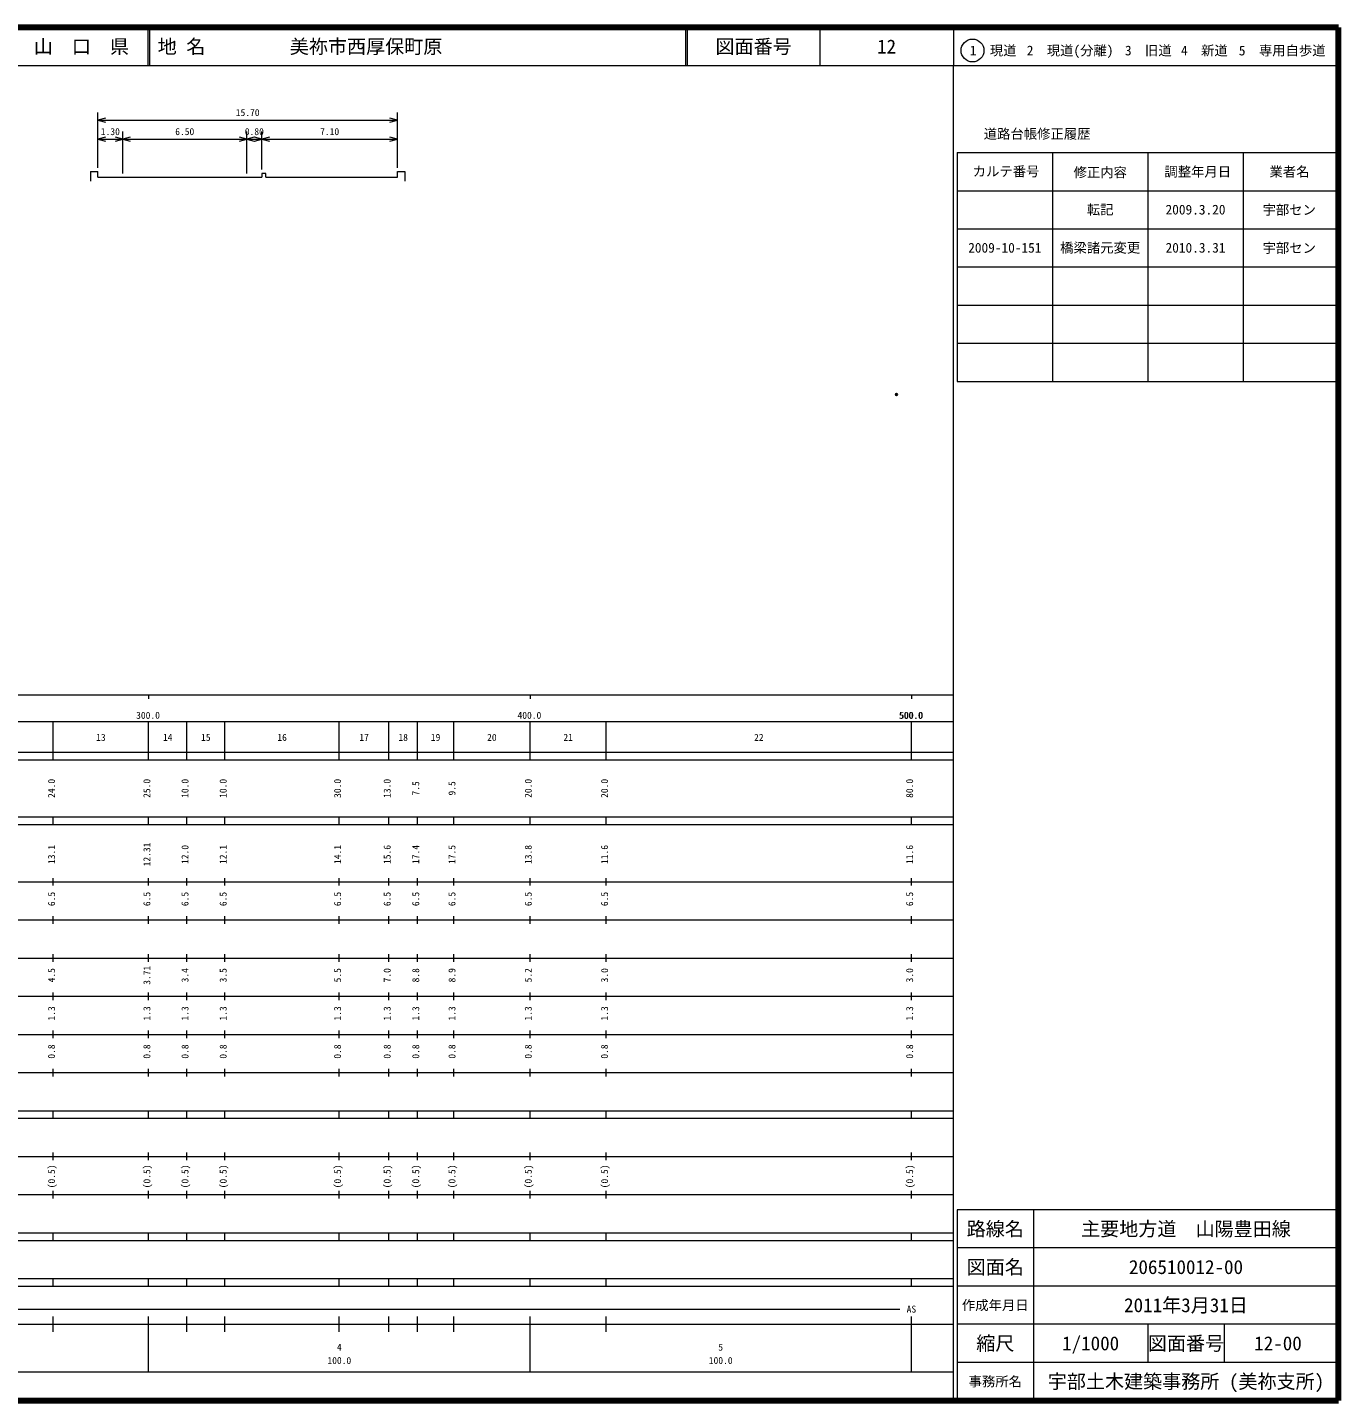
# Model space of a CAD drawing. Units: millimetres on the paper, with parts at other scales. Extents: x 40 to 680, y 20 to 380.
# Drawn here: x 336.2 to 680, y 20 to 380 of the extents above; entities that cross this region are included whole.
import ezdxf
from ezdxf.enums import TextEntityAlignment as Align

# ---------------------------------------------------------------- set-up
doc = ezdxf.new("R2010")
doc.units = ezdxf.units.MM
doc.header["$PDMODE"] = 32
doc.header["$PDSIZE"] = 0.5
doc.layers.add('M-OTRS', color=6, linetype='Continuous')
doc.layers.add('M-TTL-TXT', color=7, linetype='Continuous')
for name, color, linetype, lineweight in [('M-STR-HTXT', 7, 'Continuous', 13), ('M-TTL', 2, 'Continuous', 140), ('M-TTL-BAND', 7, 'Continuous', 13), ('M-TTL-FRAM', 2, 'Continuous', 18), ('M-TTL-LINE', 7, 'Continuous', 18)]:
    doc.layers.add(name, color=color, linetype=linetype, lineweight=lineweight)
doc.styles.add('ＭＳ ゴシック', font='')
doc.styles.get('ＭＳ ゴシック').set_extended_font_data('MS Gothic')

msp = doc.modelspace()

# ---------------------------------------------------------------- linework, layer by layer
at = {"layer": 'M-OTRS'}
msp.add_point((564.087, 283.762), dxfattribs=at)
at = {"layer": 'M-STR-HTXT'}
for p, q in [((354.722, 343.23), (354.722, 357.73)), ((433.222, 343.23), (433.222, 357.73)), ((356.654, 356.247), (354.722, 355.73)), ((354.722, 355.73), (433.222, 355.73)), ((354.722, 355.73), (356.654, 355.212)), ((433.222, 355.73), (431.29, 356.247)), ((431.29, 355.212), (433.222, 355.73)), ((356.654, 351.247), (354.722, 350.73)), ((354.722, 350.73), (361.222, 350.73)), ((354.722, 350.73), (356.654, 350.212)), ((361.222, 350.73), (359.29, 351.247)), ((359.29, 350.212), (361.222, 350.73)), ((361.222, 341.73), (361.222, 352.73)), ((363.154, 351.247), (361.222, 350.73)), ((361.222, 350.73), (393.722, 350.73)), ((361.222, 350.73), (363.154, 350.212)), ((393.722, 350.73), (391.79, 351.247)), ((391.79, 350.212), (393.722, 350.73)), ((393.722, 341.73), (393.722, 352.73)), ((395.654, 351.247), (393.722, 350.73)), ((393.722, 350.73), (397.722, 350.73)), ((393.722, 350.73), (395.654, 350.212)), ((397.722, 350.73), (395.79, 351.247)), ((395.79, 350.212), (397.722, 350.73)), ((397.722, 342.73), (397.722, 352.73)), ((399.654, 351.247), (397.722, 350.73)), ((397.722, 350.73), (433.222, 350.73)), ((397.722, 350.73), (399.654, 350.212)), ((433.222, 350.73), (431.29, 351.247)), ((431.29, 350.212), (433.222, 350.73)), ((352.722, 342.23), (354.722, 342.23)), ((352.722, 342.23), (352.722, 339.73)), ((354.722, 340.73), (354.722, 342.23)), ((433.222, 340.73), (433.222, 342.23)), ((433.222, 342.23), (435.222, 342.23)), ((435.222, 342.23), (435.222, 339.73)), ((354.722, 340.73), (361.222, 340.73)), ((361.222, 340.73), (393.722, 340.73)), ((393.722, 340.73), (397.722, 340.73)), ((398.722, 341.73), (397.722, 341.73)), ((397.722, 341.73), (397.722, 340.73)), ((398.722, 340.73), (398.722, 341.73)), ((398.722, 340.73), (433.222, 340.73))]:
    msp.add_line(p, q, dxfattribs=at)
at = {"layer": 'M-TTL'}
for p, q in [((680, 380), (40, 380)), ((680, 20), (680, 380)), ((40, 20), (680, 20))]:
    msp.add_line(p, q, dxfattribs=at)
at = {"layer": 'M-TTL-BAND'}
for p, q in [((579, 20), (579, 370)), ((40, 205), (579, 205)), ((368, 205), (368, 204)), ((468, 205), (468, 204)), ((568, 205), (568, 204)), ((68, 198), (579, 198)), ((343, 188), (343, 198)), ((368, 188), (368, 198)), ((378, 188), (378, 198)), ((388, 188), (388, 198)), ((418, 188), (418, 198)), ((431, 188), (431, 198)), ((438.5, 188), (438.5, 198)), ((448, 188), (448, 198)), ((468, 188), (468, 198)), ((488, 188), (488, 198)), ((568, 188), (568, 198)), ((40, 190), (579, 190)), ((40, 188), (579, 188)), ((40, 173), (579, 173)), ((343, 171), (343, 173)), ((368, 171), (368, 173)), ((378, 171), (378, 173)), ((388, 171), (388, 173)), ((418, 171), (418, 173)), ((431, 171), (431, 173)), ((438.5, 171), (438.5, 173)), ((448, 171), (448, 173)), ((468, 171), (468, 173)), ((488, 171), (488, 173)), ((568, 171), (568, 173)), ((40, 171), (579, 171)), ((40, 156), (579, 156)), ((343, 155), (343, 157)), ((368, 155), (368, 157)), ((378, 155), (378, 157)), ((388, 155), (388, 157)), ((418, 155), (418, 157)), ((431, 155), (431, 157)), ((438.5, 155), (438.5, 157)), ((448, 155), (448, 157)), ((468, 155), (468, 157)), ((488, 155), (488, 157)), ((568, 155), (568, 157)), ((46, 146), (579, 146)), ((343, 145), (343, 147)), ((368, 145), (368, 147)), ((378, 145), (378, 147)), ((388, 145), (388, 147)), ((418, 145), (418, 147)), ((431, 145), (431, 147)), ((438.5, 145), (438.5, 147)), ((448, 145), (448, 147)), ((468, 145), (468, 147)), ((488, 145), (488, 147)), ((568, 145), (568, 147)), ((343, 135), (343, 137)), ((368, 135), (368, 137)), ((378, 135), (378, 137)), ((388, 135), (388, 137)), ((418, 135), (418, 137)), ((431, 135), (431, 137)), ((438.5, 135), (438.5, 137)), ((448, 135), (448, 137)), ((468, 135), (468, 137)), ((488, 135), (488, 137)), ((568, 135), (568, 137)), ((52, 136), (579, 136)), ((46, 126), (579, 126)), ((343, 125), (343, 127)), ((368, 125), (368, 127)), ((378, 125), (378, 127)), ((388, 125), (388, 127)), ((418, 125), (418, 127)), ((431, 125), (431, 127)), ((438.5, 125), (438.5, 127)), ((448, 125), (448, 127)), ((468, 125), (468, 127)), ((488, 125), (488, 127)), ((568, 125), (568, 127)), ((52, 116), (579, 116)), ((343, 115), (343, 117)), ((368, 115), (368, 117)), ((378, 115), (378, 117)), ((388, 115), (388, 117)), ((418, 115), (418, 117)), ((431, 115), (431, 117)), ((438.5, 115), (438.5, 117)), ((448, 115), (448, 117)), ((468, 115), (468, 117)), ((488, 115), (488, 117)), ((568, 115), (568, 117)), ((46, 106), (579, 106)), ((343, 105), (343, 107)), ((368, 105), (368, 107)), ((378, 105), (378, 107)), ((388, 105), (388, 107)), ((418, 105), (418, 107)), ((431, 105), (431, 107)), ((438.5, 105), (438.5, 107)), ((448, 105), (448, 107)), ((468, 105), (468, 107)), ((488, 105), (488, 107)), ((568, 105), (568, 107)), ((40, 96), (579, 96)), ((40, 94), (579, 94)), ((343, 94), (343, 96)), ((368, 94), (368, 96)), ((378, 94), (378, 96)), ((388, 94), (388, 96)), ((418, 94), (418, 96)), ((431, 94), (431, 96)), ((438.5, 94), (438.5, 96)), ((448, 94), (448, 96)), ((468, 94), (468, 96)), ((488, 94), (488, 96)), ((568, 94), (568, 96)), ((49, 84), (579, 84)), ((343, 83), (343, 85)), ((368, 83), (368, 85)), ((378, 83), (378, 85)), ((388, 83), (388, 85)), ((418, 83), (418, 85)), ((431, 83), (431, 85)), ((438.5, 83), (438.5, 85)), ((448, 83), (448, 85)), ((468, 83), (468, 85)), ((488, 83), (488, 85)), ((568, 83), (568, 85)), ((40, 74), (579, 74)), ((343, 73), (343, 75)), ((368, 73), (368, 75)), ((378, 73), (378, 75)), ((388, 73), (388, 75)), ((418, 73), (418, 75)), ((431, 73), (431, 75)), ((438.5, 73), (438.5, 75)), ((448, 73), (448, 75)), ((468, 73), (468, 75)), ((488, 73), (488, 75)), ((568, 73), (568, 75)), ((40, 64), (579, 64)), ((40, 62), (579, 62)), ((343, 62), (343, 64)), ((368, 62), (368, 64)), ((378, 62), (378, 64)), ((388, 62), (388, 64)), ((418, 62), (418, 64)), ((431, 62), (431, 64)), ((438.5, 62), (438.5, 64)), ((448, 62), (448, 64)), ((468, 62), (468, 64)), ((488, 62), (488, 64)), ((568, 62), (568, 64)), ((40, 52), (579, 52)), ((343, 50), (343, 52)), ((368, 50), (368, 52)), ((378, 50), (378, 52)), ((388, 50), (388, 52)), ((418, 50), (418, 52)), ((431, 50), (431, 52)), ((438.5, 50), (438.5, 52)), ((448, 50), (448, 52)), ((468, 50), (468, 52)), ((488, 50), (488, 52)), ((568, 50), (568, 52)), ((40, 50), (579, 50)), ((71, 44), (565, 44)), ((40, 40), (579, 40)), ((343, 38), (343, 42)), ((368, 27.5), (368, 42)), ((378, 38), (378, 42)), ((388, 38), (388, 42)), ((418, 38), (418, 42)), ((431, 38), (431, 42)), ((438.5, 38), (438.5, 42)), ((448, 38), (448, 42)), ((468, 27.5), (468, 42)), ((488, 38), (488, 42)), ((568, 27.5), (568, 42)), ((68, 27.5), (579, 27.5))]:
    msp.add_line(p, q, dxfattribs=at)
at = {"layer": 'M-TTL-FRAM'}
for p, q in [((580, 347.197), (580, 287.197)), ((580, 347.197), (680, 347.197)), ((580, 287.197), (680, 287.197)), ((680, 70), (580, 70)), ((580, 70), (580, 20))]:
    msp.add_line(p, q, dxfattribs=at)
at = {"layer": 'M-TTL-LINE'}
for p, q in [((367.75, 380), (367.75, 370)), ((368.25, 380), (368.25, 370)), ((508.747, 380), (508.747, 370)), ((509.247, 380), (509.247, 370)), ((543.997, 380), (543.997, 370)), ((579, 380), (579, 370)), ((40, 370), (680, 370)), ((605, 347.197), (605, 287.197)), ((630, 347.197), (630, 287.197)), ((655, 347.197), (655, 287.197)), ((580, 337.197), (680, 337.197)), ((580, 327.197), (680, 327.197)), ((580, 317.197), (680, 317.197)), ((580, 307.197), (680, 307.197)), ((580, 297.197), (680, 297.197)), ((600, 70), (600, 20)), ((680, 60), (580, 60)), ((680, 50), (580, 50)), ((680, 40), (580, 40)), ((630, 40), (630, 30)), ((650, 40), (650, 30)), ((680, 30), (580, 30))]:
    msp.add_line(p, q, dxfattribs=at)
msp.add_circle((584.031, 373.958), 3, dxfattribs=at)

# ---------------------------------------------------------------- texts
at = {"layer": 'M-STR-HTXT', "style": 'ＭＳ ゴシック'}
for s, p in [('15.70', (393.972, 356.23)), ('1.30', (357.972, 351.23)), ('6.50', (377.472, 351.23)), ('0.80', (395.722, 351.23)), ('7.10', (415.472, 351.23))]:
    msp.add_text(s, height=1.833, dxfattribs=at).set_placement(p, align=Align.BOTTOM_CENTER)
at = {"layer": 'M-TTL-BAND', "style": 'ＭＳ ゴシック'}
for s, p in [('300.0', (367.844, 198.195)), ('400.0', (467.844, 198.195)), ('500.0', (567.844, 198.195)), ('500.0', (568, 198.195)), ('13', (355.5, 192.405)), ('14', (373, 192.405)), ('15', (383, 192.405)), ('16', (403, 192.405)), ('17', (424.5, 192.405)), ('18', (434.75, 192.405)), ('19', (443.25, 192.405)), ('20', (458, 192.405)), ('21', (478, 192.405)), ('22', (528, 192.405)), ('AS', (568, 42.5)), ('4', (418, 32.523)), ('5', (518, 32.523)), ('100.0', (418, 29.033)), ('100.0', (518, 29.033))]:
    msp.add_text(s, height=1.833, dxfattribs=at).set_placement(p, align=Align.BOTTOM_CENTER)
for s, p in [('24.0', (344, 180.5)), ('25.0', (369, 180.5)), ('10.0', (379, 180.5)), ('10.0', (389, 180.5)), ('30.0', (419, 180.5)), ('13.0', (432, 180.5)), ('7.5', (439.5, 180.5)), ('9.5', (449, 180.5)), ('20.0', (469, 180.5)), ('20.0', (489, 180.5)), ('80.0', (569, 180.5)), ('12.31', (369, 163.174)), ('13.1', (344, 163.174)), ('12.0', (379, 163.174)), ('12.1', (389, 163.174)), ('14.1', (419, 163.174)), ('15.6', (432, 163.174)), ('17.4', (439.5, 163.174)), ('17.5', (449, 163.174)), ('13.8', (469, 163.174)), ('11.6', (489, 163.174)), ('11.6', (569, 163.174)), ('6.5', (344, 151.5)), ('6.5', (369, 151.5)), ('6.5', (379, 151.5)), ('6.5', (389, 151.5)), ('6.5', (419, 151.5)), ('6.5', (432, 151.5)), ('6.5', (439.5, 151.5)), ('6.5', (449, 151.5)), ('6.5', (469, 151.5)), ('6.5', (489, 151.5)), ('6.5', (569, 151.5)), ('4.5', (344, 131.5)), ('3.71', (369, 131.5)), ('3.4', (379, 131.5)), ('3.5', (389, 131.5)), ('5.5', (419, 131.5)), ('7.0', (432, 131.5)), ('8.8', (439.5, 131.5)), ('8.9', (449, 131.5)), ('5.2', (469, 131.5)), ('3.0', (489, 131.5)), ('3.0', (569, 131.5)), ('1.3', (344, 121.5)), ('1.3', (369, 121.5)), ('1.3', (379, 121.5)), ('1.3', (389, 121.5)), ('1.3', (419, 121.5)), ('1.3', (432, 121.5)), ('1.3', (439.5, 121.5)), ('1.3', (449, 121.5)), ('1.3', (469, 121.5)), ('1.3', (489, 121.5)), ('1.3', (569, 121.5)), ('0.8', (344, 111.5)), ('0.8', (369, 111.5)), ('0.8', (379, 111.5)), ('0.8', (389, 111.5)), ('0.8', (419, 111.5)), ('0.8', (432, 111.5)), ('0.8', (439.5, 111.5)), ('0.8', (449, 111.5)), ('0.8', (469, 111.5)), ('0.8', (489, 111.5)), ('0.8', (569, 111.5)), ('(0.5)', (344, 78.764)), ('(0.5)', (369, 78.764)), ('(0.5)', (379, 78.764)), ('(0.5)', (389, 78.764)), ('(0.5)', (419, 78.764)), ('(0.5)', (432, 78.764)), ('(0.5)', (439.5, 78.764)), ('(0.5)', (449, 78.764)), ('(0.5)', (469, 78.764)), ('(0.5)', (489, 78.764)), ('(0.5)', (569, 78.764))]:
    msp.add_text(s, height=1.833, rotation=90, dxfattribs=at).set_placement(p, align=Align.BOTTOM_CENTER)
at = {"layer": 'M-TTL-TXT', "style": 'ＭＳ ゴシック'}
for s, height, p in [('山\u3000口\u3000県', 3.666, (350.375, 375)), ('図面番号', 3.666, (526.622, 375)), ('12', 3.666, (561.497, 375)), ('1\u3000現道', 2.566, (589.448, 373.958)), ('2\u3000現道(分離)', 2.566, (609.619, 373.958)), ('3\u3000旧道', 2.566, (630.121, 373.958)), ('4\u3000新道', 2.566, (644.824, 373.958)), ('5\u3000専用自歩道', 2.566, (665.228, 373.958)), ('道路台帳修正履歴', 2.566, (600.968, 352.113)), ('カルテ番号', 2.566, (592.839, 342.277)), ('修正内容', 2.566, (617.509, 342.023)), ('調整年月日', 2.566, (643.089, 342.197)), ('業者名', 2.566, (667.134, 342.197)), ('転記', 2.566, (617.5, 332.245)), ('2009.3.20', 2.566, (642.5, 332.245)), ('宇部セン', 2.566, (667.077, 332.189)), ('2009-10-151', 2.566, (592.5, 322.245)), ('橋梁諸元変更', 2.566, (617.5, 322.245)), ('2010.3.31', 2.566, (642.5, 322.245)), ('宇部セン', 2.566, (667.077, 322.189)), ('路線名', 3.666, (590, 65)), ('路線名', 3.666, (590, 65)), ('主要地方道\u3000山陽豊田線', 3.666, (640, 65)), ('図面名', 3.666, (590, 55)), ('図面名', 3.666, (590, 55)), ('206510012-00', 3.666, (640, 55)), ('2011年3月31日', 3.666, (640, 45)), ('作成年月日', 2.566, (590, 45)), ('作成年月日', 2.566, (590, 45)), ('縮尺', 3.666, (590, 35)), ('縮尺', 3.666, (590, 35)), ('1/1000', 3.666, (615, 35)), ('図面番号', 3.666, (640, 35)), ('図面番号', 3.666, (640, 35)), ('12-00', 3.666, (664.125, 35)), ('事務所名', 2.566, (590, 25)), ('事務所名', 2.566, (590, 25)), ('宇部土木建築事務所 (美祢支所)', 3.666, (640, 25))]:
    msp.add_text(s, height=height, dxfattribs=at).set_placement(p, align=Align.MIDDLE_CENTER)
for s, p in [('地 名', (370.38, 375)), ('美祢市西厚保町原', (405.024, 375))]:
    msp.add_text(s, height=3.666, dxfattribs=at).set_placement(p, align=Align.MIDDLE_LEFT)

doc.saveas('drawing.dxf')
